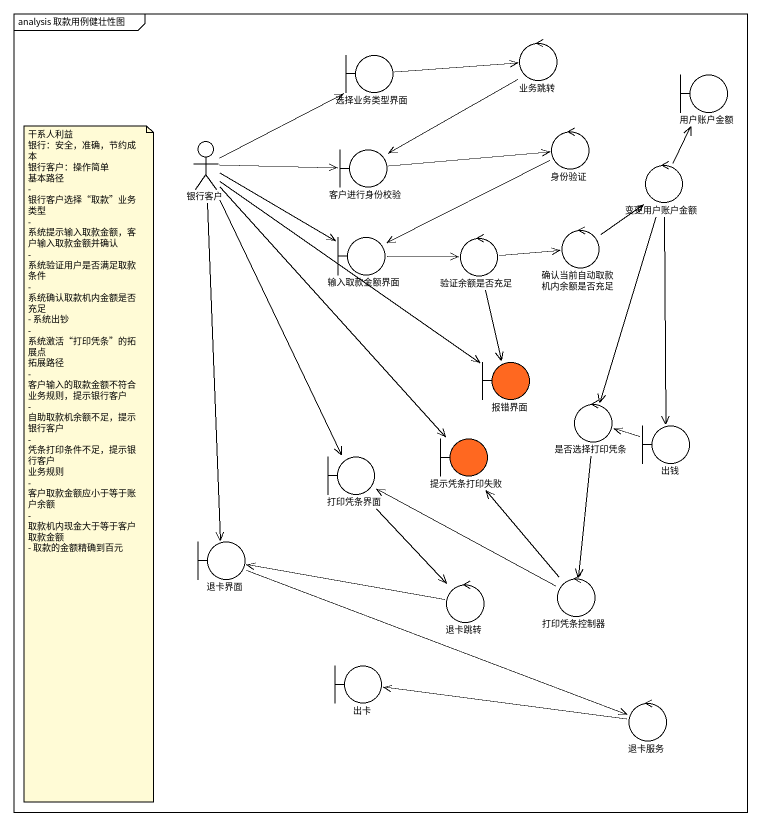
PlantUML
@startuml
mainframe analysis 取款用例健壮性图
control 业务跳转
boundary 选择业务类型界面
boundary 用户账户金额
actor 银行客户
boundary 客户进行身份校验
control 身份验证
control 变更用户账户金额
boundary 输入取款金额界面
control 验证余额是否充足
control 确认当前自动取款机内余额是否充足
boundary 报错界面 #FF6820
control 是否选择打印凭条
boundary 出钱
boundary 打印凭条界面
boundary 提示凭条打印失败 #FF6820
boundary 退卡界面
control 退卡跳转
control 打印凭条控制器
boundary 出卡
control 退卡服务
业务跳转 --> 客户进行身份校验
选择业务类型界面 -right-> 业务跳转
银行客户 -right-> 选择业务类型界面
银行客户 -right-> 客户进行身份校验
银行客户 -right-> 输入取款金额界面
银行客户 --> 报错界面
银行客户 --> 打印凭条界面
银行客户 --> 提示凭条打印失败
银行客户 --> 退卡界面
客户进行身份校验 -right-> 身份验证
身份验证 -left-> 输入取款金额界面
变更用户账户金额 -up-> 用户账户金额
变更用户账户金额 --> 是否选择打印凭条
变更用户账户金额 --> 出钱
输入取款金额界面 -right-> 验证余额是否充足
验证余额是否充足 -right-> 确认当前自动取款机内余额是否充足
验证余额是否充足 --> 报错界面
确认当前自动取款机内余额是否充足 -up-> 变更用户账户金额
是否选择打印凭条 --> 打印凭条控制器
出钱 -left-> 是否选择打印凭条
打印凭条界面 --> 退卡跳转
退卡界面 -right-> 退卡服务
退卡跳转 -left-> 退卡界面
打印凭条控制器 -left-> 打印凭条界面
打印凭条控制器 -up-> 提示凭条打印失败
退卡服务 -left-> 出卡
note as N1
  干系人利益
  银行：安全，准确，节约成本
  银行客户：操作简单
  基本路径
  - 银行客户选择“取款”业务类型
  - 系统提示输入取款金额，客户输入取款金额并确认
  - 系统验证用户是否满足取款条件
  - 系统确认取款机内金额是否充足
  - 系统出钞
  - 系统激活“打印凭条”的拓展点
  拓展路径
  - 客户输入的取款金额不符合业务规则，提示银行客户
  - 自助取款机余额不足，提示银行客户
  - 凭条打印条件不足，提示银行客户
  业务规则
  - 客户取款金额应小于等于账户余额
  - 取款机内现金大于等于客户取款金额
  - 取款的金额精确到百元
end note
@enduml
